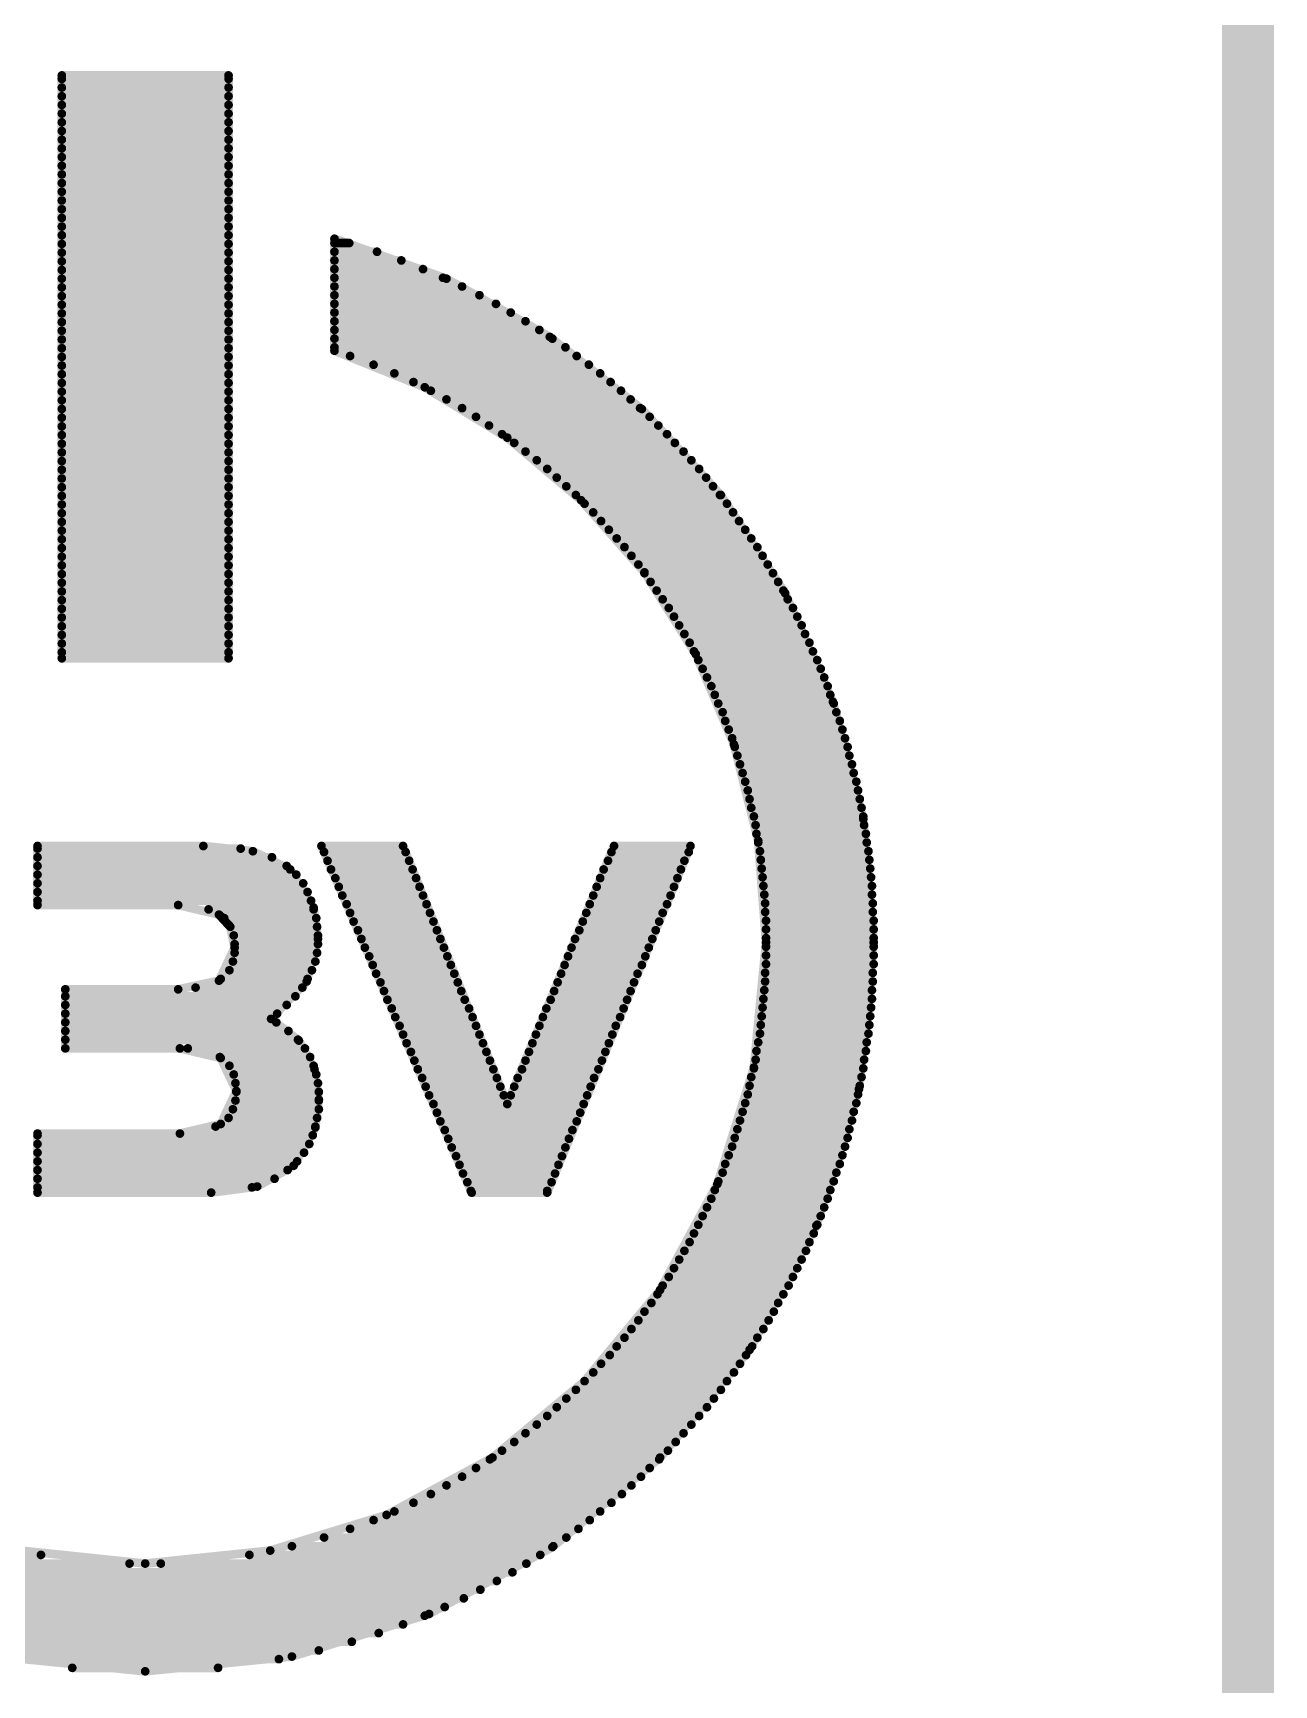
# Model space of a CAD drawing. Extents: x -0.07 to 0.95, y -0.15 to 2.1.
# Drawn here: x 0.8101 to 0.953, y 0.7574 to 0.9476 of the extents above; entities that cross this region are included whole.
import ezdxf

# ---------------------------------------------------------------- set-up
doc = ezdxf.new("R2010")
doc.units = 0
doc.layers.get('0').update_dxf_attribs({"linetype": 'CONTINUOUS'})
doc.layers.add('gko', color=6, linetype='CONTINUOUS')
doc.layers.add('gto', color=2, linetype='CONTINUOUS')

# ---------------------------------------------------------------- blocks, each defined once
blk = doc.blocks.new('D16')
at = {"const_width": 0.0005}
blk.add_lwpolyline([(-0.00025, 0, 1), (0.00025, 0, 1)], format="xyb", close=True, dxfattribs=at)

msp = doc.modelspace()

# ---------------------------------------------------------------- linework, layer by layer
at = {"layer": 'gko', "color": 6, "const_width": 0.006}
msp.add_lwpolyline([(0.95, 1.7), (0.95, -0.05)], dxfattribs=at)
at = {"layer": 'gto', "color": 2, "const_width": 0.001}
for points in [[(0.8134, 0.9427), (0.8326, 0.9427)], [(0.8134, 0.8756), (0.8134, 0.9427)], [(0.8326, 0.8756), (0.8326, 0.9427)], [(0.8134, 0.9423), (0.8326, 0.9423)], [(0.8134, 0.9413), (0.8326, 0.9413)], [(0.8134, 0.9403), (0.8326, 0.9403)], [(0.8134, 0.9393), (0.8326, 0.9393)], [(0.8134, 0.9383), (0.8326, 0.9383)], [(0.8134, 0.9373), (0.8326, 0.9373)], [(0.8134, 0.9363), (0.8326, 0.9363)], [(0.8134, 0.9353), (0.8326, 0.9353)], [(0.8134, 0.9343), (0.8326, 0.9343)], [(0.8134, 0.9333), (0.8326, 0.9333)], [(0.8134, 0.9323), (0.8326, 0.9323)], [(0.8134, 0.9313), (0.8326, 0.9313)], [(0.8134, 0.9303), (0.8326, 0.9303)], [(0.8134, 0.9293), (0.8326, 0.9293)], [(0.8134, 0.9283), (0.8326, 0.9283)], [(0.8134, 0.9273), (0.8326, 0.9273)], [(0.8134, 0.9263), (0.8326, 0.9263)], [(0.8134, 0.9253), (0.8326, 0.9253)], [(0.8134, 0.9243), (0.8326, 0.9243)], [(0.8448, 0.9239), (0.8577, 0.9193)], [(0.8448, 0.911), (0.8448, 0.9239)], [(0.8134, 0.9233), (0.8326, 0.9233)], [(0.8134, 0.9223), (0.8326, 0.9223)], [(0.8448, 0.9234), (0.8465, 0.9234)], [(0.8448, 0.9224), (0.8497, 0.9224)], [(0.8134, 0.9213), (0.8326, 0.9213)], [(0.8134, 0.9203), (0.8326, 0.9203)], [(0.8448, 0.9214), (0.8525, 0.9214)], [(0.8448, 0.9204), (0.855, 0.9204)], [(0.8134, 0.9193), (0.8326, 0.9193)], [(0.8134, 0.9183), (0.8326, 0.9183)], [(0.8448, 0.9194), (0.8573, 0.9194)], [(0.8448, 0.9184), (0.8595, 0.9184)], [(0.8577, 0.9193), (0.8696, 0.9126)], [(0.8134, 0.9173), (0.8326, 0.9173)], [(0.8134, 0.9163), (0.8326, 0.9163)], [(0.8448, 0.9174), (0.8615, 0.9174)], [(0.8448, 0.9164), (0.8634, 0.9164)], [(0.8134, 0.9153), (0.8326, 0.9153)], [(0.8134, 0.9143), (0.8326, 0.9143)], [(0.8448, 0.9154), (0.8651, 0.9154)], [(0.8448, 0.9144), (0.8668, 0.9144)], [(0.8134, 0.9133), (0.8326, 0.9133)], [(0.8134, 0.9123), (0.8326, 0.9123)], [(0.8448, 0.9134), (0.8684, 0.9134)], [(0.8448, 0.9124), (0.8699, 0.9124)], [(0.8696, 0.9126), (0.8802, 0.9043)], [(0.8134, 0.9113), (0.8326, 0.9113)], [(0.8448, 0.9114), (0.8714, 0.9114)], [(0.8448, 0.911), (0.8552, 0.9068)], [(0.8466, 0.9104), (0.8727, 0.9104)], [(0.8134, 0.9103), (0.8326, 0.9103)], [(0.8134, 0.9093), (0.8326, 0.9093)], [(0.8493, 0.9094), (0.8741, 0.9094)], [(0.8134, 0.9083), (0.8326, 0.9083)], [(0.8134, 0.9073), (0.8326, 0.9073)], [(0.8517, 0.9084), (0.8754, 0.9084)], [(0.8539, 0.9074), (0.8766, 0.9074)], [(0.8552, 0.9068), (0.8647, 0.901)], [(0.8134, 0.9063), (0.8326, 0.9063)], [(0.8134, 0.9053), (0.8326, 0.9053)], [(0.8559, 0.9064), (0.8778, 0.9064)], [(0.8577, 0.9054), (0.8789, 0.9054)], [(0.8134, 0.9043), (0.8326, 0.9043)], [(0.8134, 0.9033), (0.8326, 0.9033)], [(0.8595, 0.9044), (0.88, 0.9044)], [(0.8611, 0.9034), (0.8811, 0.9034)], [(0.8802, 0.9043), (0.8893, 0.8944)], [(0.8134, 0.9023), (0.8326, 0.9023)], [(0.8134, 0.9013), (0.8326, 0.9013)], [(0.8626, 0.9024), (0.8821, 0.9024)], [(0.8641, 0.9014), (0.8831, 0.9014)], [(0.8647, 0.901), (0.8732, 0.8938)], [(0.8134, 0.9003), (0.8326, 0.9003)], [(0.8134, 0.8993), (0.8326, 0.8993)], [(0.8655, 0.9004), (0.884, 0.9004)], [(0.8668, 0.8994), (0.885, 0.8994)], [(0.8134, 0.8983), (0.8326, 0.8983)], [(0.8134, 0.8973), (0.8326, 0.8973)], [(0.8681, 0.8984), (0.8859, 0.8984)], [(0.8693, 0.8974), (0.8868, 0.8974)], [(0.8134, 0.8963), (0.8326, 0.8963)], [(0.8134, 0.8953), (0.8326, 0.8953)], [(0.8704, 0.8964), (0.8876, 0.8964)], [(0.8715, 0.8954), (0.8884, 0.8954)], [(0.8134, 0.8943), (0.8326, 0.8943)], [(0.8134, 0.8933), (0.8326, 0.8933)], [(0.8726, 0.8944), (0.8892, 0.8944)], [(0.8732, 0.8938), (0.8805, 0.8855)], [(0.8736, 0.8934), (0.89, 0.8934)], [(0.8893, 0.8944), (0.8967, 0.8831)], [(0.8134, 0.8923), (0.8326, 0.8923)], [(0.8134, 0.8913), (0.8326, 0.8913)], [(0.8746, 0.8924), (0.8907, 0.8924)], [(0.8755, 0.8914), (0.8914, 0.8914)], [(0.8134, 0.8903), (0.8326, 0.8903)], [(0.8764, 0.8904), (0.8921, 0.8904)], [(0.8773, 0.8894), (0.8928, 0.8894)], [(0.8134, 0.8893), (0.8326, 0.8893)], [(0.8134, 0.8883), (0.8326, 0.8883)], [(0.8782, 0.8884), (0.8935, 0.8884)], [(0.8134, 0.8873), (0.8326, 0.8873)], [(0.8134, 0.8863), (0.8326, 0.8863)], [(0.879, 0.8874), (0.8941, 0.8874)], [(0.8798, 0.8864), (0.8947, 0.8864)], [(0.8134, 0.8853), (0.8326, 0.8853)], [(0.8134, 0.8843), (0.8326, 0.8843)], [(0.8805, 0.8855), (0.8864, 0.8761)], [(0.8805, 0.8854), (0.8953, 0.8854)], [(0.8812, 0.8844), (0.8959, 0.8844)], [(0.8134, 0.8833), (0.8326, 0.8833)], [(0.8134, 0.8823), (0.8326, 0.8823)], [(0.8819, 0.8834), (0.8965, 0.8834)], [(0.8826, 0.8824), (0.897, 0.8824)], [(0.8967, 0.8831), (0.9022, 0.8706)], [(0.8134, 0.8813), (0.8326, 0.8813)], [(0.8134, 0.8803), (0.8326, 0.8803)], [(0.8833, 0.8814), (0.8976, 0.8814)], [(0.8839, 0.8804), (0.8981, 0.8804)], [(0.8134, 0.8793), (0.8326, 0.8793)], [(0.8134, 0.8783), (0.8326, 0.8783)], [(0.8845, 0.8794), (0.8986, 0.8794)], [(0.8851, 0.8784), (0.899, 0.8784)], [(0.8134, 0.8773), (0.8326, 0.8773)], [(0.8134, 0.8763), (0.8326, 0.8763)], [(0.8857, 0.8774), (0.8995, 0.8774)], [(0.8862, 0.8764), (0.8999, 0.8764)], [(0.8864, 0.8761), (0.8908, 0.8657)], [(0.8134, 0.8756), (0.8326, 0.8756)], [(0.8867, 0.8754), (0.9004, 0.8754)], [(0.8872, 0.8744), (0.9008, 0.8744)], [(0.8877, 0.8734), (0.9012, 0.8734)], [(0.8882, 0.8724), (0.9016, 0.8724)], [(0.8886, 0.8714), (0.9019, 0.8714)], [(0.889, 0.8704), (0.9023, 0.8704)], [(0.9022, 0.8706), (0.9057, 0.8571)], [(0.8895, 0.8694), (0.9026, 0.8694)], [(0.8898, 0.8684), (0.903, 0.8684)], [(0.8902, 0.8674), (0.9033, 0.8674)], [(0.8906, 0.8664), (0.9036, 0.8664)], [(0.8908, 0.8657), (0.8936, 0.8546)], [(0.8909, 0.8654), (0.9039, 0.8654)], [(0.8912, 0.8644), (0.9041, 0.8644)], [(0.8915, 0.8634), (0.9044, 0.8634)], [(0.8918, 0.8624), (0.9046, 0.8624)], [(0.8921, 0.8614), (0.9049, 0.8614)], [(0.8924, 0.8604), (0.9051, 0.8604)], [(0.8926, 0.8594), (0.9053, 0.8594)], [(0.8928, 0.8584), (0.9055, 0.8584)], [(0.8931, 0.8574), (0.9057, 0.8574)], [(0.9057, 0.8571), (0.9069, 0.8429)], [(0.8933, 0.8564), (0.9058, 0.8564)], [(0.8934, 0.8554), (0.906, 0.8554)], [(0.8106, 0.854), (0.8297, 0.854)], [(0.8106, 0.8472), (0.8106, 0.854)], [(0.8106, 0.8537), (0.834, 0.8537)], [(0.8297, 0.854), (0.8354, 0.8534)], [(0.8354, 0.8534), (0.8397, 0.8513)], [(0.8433, 0.854), (0.8606, 0.8141)], [(0.8433, 0.854), (0.8527, 0.854)], [(0.8436, 0.8533), (0.853, 0.8533)], [(0.8527, 0.854), (0.8647, 0.8243)], [(0.8647, 0.8243), (0.877, 0.854)], [(0.8693, 0.8141), (0.8858, 0.854)], [(0.8767, 0.8533), (0.8856, 0.8533)], [(0.877, 0.854), (0.8858, 0.854)], [(0.8936, 0.8546), (0.8945, 0.8429)], [(0.8936, 0.8544), (0.9061, 0.8544)], [(0.8938, 0.8534), (0.9063, 0.8534)], [(0.8106, 0.8527), (0.8376, 0.8527)], [(0.8106, 0.8517), (0.8393, 0.8517)], [(0.844, 0.8523), (0.8534, 0.8523)], [(0.8763, 0.8523), (0.8851, 0.8523)], [(0.8939, 0.8524), (0.9064, 0.8524)], [(0.894, 0.8514), (0.9065, 0.8514)], [(0.8106, 0.8507), (0.8404, 0.8507)], [(0.8106, 0.8497), (0.8412, 0.8497)], [(0.8397, 0.8513), (0.8424, 0.8469)], [(0.8444, 0.8513), (0.8538, 0.8513)], [(0.8449, 0.8503), (0.8542, 0.8503)], [(0.8754, 0.8503), (0.8843, 0.8503)], [(0.8758, 0.8513), (0.8847, 0.8513)], [(0.8941, 0.8504), (0.9066, 0.8504)], [(0.8106, 0.8487), (0.8417, 0.8487)], [(0.8106, 0.8477), (0.8421, 0.8477)], [(0.8453, 0.8493), (0.8546, 0.8493)], [(0.8457, 0.8483), (0.855, 0.8483)], [(0.8746, 0.8483), (0.8835, 0.8483)], [(0.875, 0.8493), (0.8839, 0.8493)], [(0.8942, 0.8494), (0.9067, 0.8494)], [(0.8943, 0.8484), (0.9067, 0.8484)], [(0.8106, 0.8472), (0.8268, 0.8472)], [(0.8268, 0.8472), (0.8315, 0.8461)], [(0.8303, 0.8467), (0.8424, 0.8467)], [(0.8315, 0.8461), (0.8328, 0.8447)], [(0.8321, 0.8457), (0.8427, 0.8457)], [(0.8424, 0.8469), (0.8429, 0.8433)], [(0.8462, 0.8473), (0.8554, 0.8473)], [(0.8466, 0.8463), (0.8558, 0.8463)], [(0.8738, 0.8463), (0.8826, 0.8463)], [(0.8742, 0.8473), (0.8831, 0.8473)], [(0.8944, 0.8474), (0.9068, 0.8474)], [(0.8944, 0.8464), (0.9068, 0.8464)], [(0.8328, 0.8447), (0.8333, 0.8423)], [(0.8328, 0.8447), (0.8428, 0.8447)], [(0.847, 0.8453), (0.8562, 0.8453)], [(0.8475, 0.8443), (0.8566, 0.8443)], [(0.873, 0.8443), (0.8818, 0.8443)], [(0.8734, 0.8453), (0.8822, 0.8453)], [(0.8945, 0.8454), (0.9069, 0.8454)], [(0.8945, 0.8444), (0.9069, 0.8444)], [(0.8315, 0.8385), (0.8333, 0.8423)], [(0.8332, 0.8437), (0.8429, 0.8437)], [(0.8333, 0.8427), (0.8429, 0.8427)], [(0.8416, 0.8384), (0.8429, 0.8433)], [(0.8479, 0.8433), (0.857, 0.8433)], [(0.8483, 0.8423), (0.8574, 0.8423)], [(0.8721, 0.8423), (0.881, 0.8423)], [(0.8725, 0.8433), (0.8814, 0.8433)], [(0.8931, 0.8285), (0.8945, 0.8429)], [(0.8945, 0.8434), (0.9069, 0.8434)], [(0.8945, 0.8424), (0.9069, 0.8424)], [(0.9052, 0.826), (0.9069, 0.8429)], [(0.8331, 0.8407), (0.8426, 0.8407)], [(0.8333, 0.8417), (0.8428, 0.8417)], [(0.8488, 0.8413), (0.8578, 0.8413)], [(0.8492, 0.8403), (0.8582, 0.8403)], [(0.8713, 0.8403), (0.8802, 0.8403)], [(0.8717, 0.8413), (0.8806, 0.8413)], [(0.8945, 0.8414), (0.9069, 0.8414)], [(0.8945, 0.8404), (0.9069, 0.8404)], [(0.8268, 0.8375), (0.8315, 0.8385)], [(0.8317, 0.8387), (0.8417, 0.8387)], [(0.8327, 0.8397), (0.8422, 0.8397)], [(0.8375, 0.8341), (0.8416, 0.8384)], [(0.8496, 0.8393), (0.8586, 0.8393)], [(0.8501, 0.8383), (0.859, 0.8383)], [(0.8705, 0.8383), (0.8793, 0.8383)], [(0.8709, 0.8393), (0.8797, 0.8393)], [(0.8944, 0.8394), (0.9068, 0.8394)], [(0.8944, 0.8384), (0.9068, 0.8384)], [(0.8138, 0.8375), (0.8268, 0.8375)], [(0.8138, 0.8307), (0.8138, 0.8375)], [(0.8138, 0.8367), (0.8403, 0.8367)], [(0.8288, 0.8377), (0.8411, 0.8377)], [(0.8505, 0.8373), (0.8594, 0.8373)], [(0.8509, 0.8363), (0.8598, 0.8363)], [(0.8697, 0.8363), (0.8785, 0.8363)], [(0.8701, 0.8373), (0.8789, 0.8373)], [(0.8942, 0.8364), (0.9067, 0.8364)], [(0.8943, 0.8374), (0.9067, 0.8374)], [(0.8138, 0.8357), (0.8393, 0.8357)], [(0.8138, 0.8347), (0.8382, 0.8347)], [(0.8514, 0.8353), (0.8603, 0.8353)], [(0.8518, 0.8343), (0.8607, 0.8343)], [(0.8688, 0.8343), (0.8777, 0.8343)], [(0.8692, 0.8353), (0.8781, 0.8353)], [(0.894, 0.8344), (0.9065, 0.8344)], [(0.8941, 0.8354), (0.9066, 0.8354)], [(0.8138, 0.8337), (0.8381, 0.8337)], [(0.8138, 0.8327), (0.8395, 0.8327)], [(0.8375, 0.8341), (0.8407, 0.8316)], [(0.8523, 0.8333), (0.8611, 0.8333)], [(0.8684, 0.8333), (0.8772, 0.8333)], [(0.8938, 0.8324), (0.9063, 0.8324)], [(0.8939, 0.8334), (0.9064, 0.8334)], [(0.8138, 0.8317), (0.8406, 0.8317)], [(0.8138, 0.8307), (0.827, 0.8307)], [(0.827, 0.8307), (0.8317, 0.8296)], [(0.8279, 0.8307), (0.8414, 0.8307)], [(0.8407, 0.8316), (0.8425, 0.8283)], [(0.8527, 0.8323), (0.8615, 0.8323)], [(0.8531, 0.8313), (0.8619, 0.8313)], [(0.8676, 0.8313), (0.8764, 0.8313)], [(0.868, 0.8323), (0.8768, 0.8323)], [(0.8936, 0.8314), (0.9061, 0.8314)], [(0.8316, 0.8297), (0.842, 0.8297)], [(0.8317, 0.8296), (0.8335, 0.8258)], [(0.8327, 0.8287), (0.8424, 0.8287)], [(0.8536, 0.8303), (0.8623, 0.8303)], [(0.854, 0.8293), (0.8627, 0.8293)], [(0.8668, 0.8293), (0.8756, 0.8293)], [(0.8672, 0.8303), (0.876, 0.8303)], [(0.8933, 0.8294), (0.9058, 0.8294)], [(0.8934, 0.8304), (0.906, 0.8304)], [(0.8332, 0.8277), (0.8427, 0.8277)], [(0.8334, 0.8267), (0.8429, 0.8267)], [(0.8425, 0.8283), (0.843, 0.8248)], [(0.8544, 0.8283), (0.8631, 0.8283)], [(0.8549, 0.8273), (0.8635, 0.8273)], [(0.8659, 0.8273), (0.8747, 0.8273)], [(0.8664, 0.8283), (0.8752, 0.8283)], [(0.8889, 0.8151), (0.8931, 0.8285)], [(0.8928, 0.8274), (0.9055, 0.8274)], [(0.8931, 0.8284), (0.9057, 0.8284)], [(0.8317, 0.822), (0.8335, 0.8258)], [(0.8335, 0.8257), (0.843, 0.8257)], [(0.8426, 0.8216), (0.843, 0.8248)], [(0.8553, 0.8263), (0.8639, 0.8263)], [(0.8557, 0.8253), (0.8643, 0.8253)], [(0.8651, 0.8253), (0.8739, 0.8253)], [(0.8655, 0.8263), (0.8743, 0.8263)], [(0.8924, 0.8254), (0.9051, 0.8254)], [(0.8926, 0.8264), (0.9053, 0.8264)], [(0.9003, 0.8103), (0.9052, 0.826)], [(0.8331, 0.8237), (0.843, 0.8237)], [(0.8334, 0.8247), (0.843, 0.8247)], [(0.8562, 0.8243), (0.8647, 0.8243)], [(0.8566, 0.8233), (0.8731, 0.8233)], [(0.8647, 0.8243), (0.8735, 0.8243)], [(0.8918, 0.8234), (0.9046, 0.8234)], [(0.8921, 0.8244), (0.9049, 0.8244)], [(0.827, 0.8209), (0.8317, 0.822)], [(0.8311, 0.8217), (0.8426, 0.8217)], [(0.8326, 0.8227), (0.8428, 0.8227)], [(0.8401, 0.8172), (0.8426, 0.8216)], [(0.857, 0.8223), (0.8727, 0.8223)], [(0.8575, 0.8213), (0.8722, 0.8213)], [(0.8912, 0.8214), (0.9041, 0.8214)], [(0.8915, 0.8224), (0.9044, 0.8224)], [(0.8106, 0.8209), (0.827, 0.8209)], [(0.8106, 0.8141), (0.8106, 0.8209)], [(0.8106, 0.8207), (0.8423, 0.8207)], [(0.8106, 0.8197), (0.8419, 0.8197)], [(0.8579, 0.8203), (0.8718, 0.8203)], [(0.8583, 0.8193), (0.8714, 0.8193)], [(0.8906, 0.8194), (0.9036, 0.8194)], [(0.8909, 0.8204), (0.9039, 0.8204)], [(0.8106, 0.8187), (0.8413, 0.8187)], [(0.8106, 0.8177), (0.8405, 0.8177)], [(0.8359, 0.8148), (0.8401, 0.8172)], [(0.8588, 0.8183), (0.871, 0.8183)], [(0.8592, 0.8173), (0.8706, 0.8173)], [(0.8898, 0.8174), (0.903, 0.8174)], [(0.8902, 0.8184), (0.9033, 0.8184)], [(0.8106, 0.8167), (0.8394, 0.8167)], [(0.8106, 0.8157), (0.8379, 0.8157)], [(0.8596, 0.8163), (0.8702, 0.8163)], [(0.8601, 0.8153), (0.8698, 0.8153)], [(0.889, 0.8154), (0.9023, 0.8154)], [(0.8895, 0.8164), (0.9026, 0.8164)], [(0.8106, 0.8147), (0.8353, 0.8147)], [(0.8106, 0.8141), (0.8306, 0.8141)], [(0.8306, 0.8141), (0.8359, 0.8148)], [(0.8605, 0.8143), (0.8693, 0.8143)], [(0.8606, 0.8141), (0.8693, 0.8141)], [(0.8823, 0.8029), (0.8889, 0.8151)], [(0.8882, 0.8134), (0.9016, 0.8134)], [(0.8886, 0.8144), (0.9019, 0.8144)], [(0.8877, 0.8124), (0.9012, 0.8124)], [(0.8867, 0.8104), (0.9004, 0.8104)], [(0.8872, 0.8114), (0.9008, 0.8114)], [(0.8926, 0.796), (0.9003, 0.8103)], [(0.8857, 0.8084), (0.8995, 0.8084)], [(0.8862, 0.8094), (0.9, 0.8094)], [(0.8845, 0.8064), (0.8986, 0.8064)], [(0.8851, 0.8074), (0.8991, 0.8074)], [(0.8833, 0.8044), (0.8976, 0.8044)], [(0.8839, 0.8054), (0.8981, 0.8054)], [(0.8736, 0.7924), (0.8823, 0.8029)], [(0.882, 0.8024), (0.8965, 0.8024)], [(0.8826, 0.8034), (0.8971, 0.8034)], [(0.8805, 0.8004), (0.8954, 0.8004)], [(0.8813, 0.8014), (0.8959, 0.8014)], [(0.879, 0.7984), (0.8942, 0.7984)], [(0.8798, 0.7994), (0.8948, 0.7994)], [(0.8773, 0.7964), (0.8929, 0.7964)], [(0.8782, 0.7974), (0.8935, 0.7974)], [(0.8755, 0.7944), (0.8915, 0.7944)], [(0.8765, 0.7954), (0.8922, 0.7954)], [(0.8823, 0.7836), (0.8926, 0.796)], [(0.8746, 0.7934), (0.8908, 0.7934)], [(0.863, 0.7836), (0.8736, 0.7924)], [(0.8726, 0.7914), (0.8893, 0.7914)], [(0.8736, 0.7924), (0.89, 0.7924)], [(0.8704, 0.7894), (0.8877, 0.7894)], [(0.8715, 0.7904), (0.8885, 0.7904)], [(0.8681, 0.7874), (0.8859, 0.7874)], [(0.8693, 0.7884), (0.8868, 0.7884)], [(0.8655, 0.7854), (0.8841, 0.7854)], [(0.8668, 0.7864), (0.885, 0.7864)], [(0.8508, 0.777), (0.863, 0.7836)], [(0.8627, 0.7834), (0.8822, 0.7834)], [(0.8641, 0.7844), (0.8832, 0.7844)], [(0.8699, 0.7733), (0.8823, 0.7836)], [(0.8595, 0.7814), (0.8801, 0.7814)], [(0.8611, 0.7824), (0.8811, 0.7824)], [(0.8559, 0.7794), (0.8779, 0.7794)], [(0.8577, 0.7804), (0.879, 0.7804)], [(0.8517, 0.7774), (0.8754, 0.7774)], [(0.8539, 0.7784), (0.8767, 0.7784)], [(0.8374, 0.7729), (0.8508, 0.777)], [(0.8466, 0.7754), (0.8729, 0.7754)], [(0.8493, 0.7764), (0.8742, 0.7764)], [(0.8399, 0.7734), (0.87, 0.7734)], [(0.8436, 0.7744), (0.8715, 0.7744)], [(0.7775, 0.7724), (0.811, 0.7724)], [(0.8086, 0.7729), (0.823, 0.7714)], [(0.823, 0.7714), (0.8374, 0.7729)], [(0.835, 0.7724), (0.8685, 0.7724)], [(0.8557, 0.7656), (0.8699, 0.7733)], [(0.779, 0.7714), (0.8212, 0.7714)], [(0.7807, 0.7704), (0.8653, 0.7704)], [(0.8248, 0.7714), (0.8669, 0.7714)], [(0.7825, 0.7694), (0.8635, 0.7694)], [(0.7843, 0.7684), (0.8616, 0.7684)], [(0.7863, 0.7674), (0.8597, 0.7674)], [(0.7884, 0.7664), (0.8575, 0.7664)], [(0.7908, 0.7654), (0.8552, 0.7654)], [(0.7933, 0.7644), (0.8527, 0.7644)], [(0.8399, 0.7607), (0.8557, 0.7656)], [(0.7961, 0.7634), (0.8499, 0.7634)], [(0.7992, 0.7624), (0.8468, 0.7624)], [(0.8029, 0.7614), (0.843, 0.7614)], [(0.8061, 0.7607), (0.823, 0.759)], [(0.8076, 0.7604), (0.8384, 0.7604)], [(0.823, 0.759), (0.8399, 0.7607)], [(0.8146, 0.7594), (0.8314, 0.7594)]]:
    msp.add_lwpolyline(points, dxfattribs=at)

# ---------------------------------------------------------------- block references
at = {"layer": 'gto'}
for p in [(0.8134, 0.9427), (0.8134, 0.9427), (0.8326, 0.9427), (0.8326, 0.9427), (0.8134, 0.9423), (0.8134, 0.9413), (0.8326, 0.9423), (0.8326, 0.9413), (0.8134, 0.9403), (0.8134, 0.9393), (0.8326, 0.9403), (0.8326, 0.9393), (0.8134, 0.9383), (0.8134, 0.9373), (0.8326, 0.9383), (0.8326, 0.9373), (0.8134, 0.9363), (0.8134, 0.9353), (0.8326, 0.9363), (0.8326, 0.9353), (0.8134, 0.9343), (0.8134, 0.9333), (0.8326, 0.9343), (0.8326, 0.9333), (0.8134, 0.9323), (0.8134, 0.9313), (0.8326, 0.9323), (0.8326, 0.9313), (0.8134, 0.9303), (0.8326, 0.9303), (0.8134, 0.9293), (0.8134, 0.9283), (0.8326, 0.9293), (0.8326, 0.9283), (0.8134, 0.9273), (0.8134, 0.9263), (0.8326, 0.9273), (0.8326, 0.9263), (0.8134, 0.9253), (0.8134, 0.9243), (0.8326, 0.9253), (0.8326, 0.9243), (0.8448, 0.9239), (0.8448, 0.9239), (0.8134, 0.9233), (0.8134, 0.9223), (0.8326, 0.9233), (0.8326, 0.9223), (0.8448, 0.9234), (0.8448, 0.9224), (0.8465, 0.9234), (0.8497, 0.9224), (0.8134, 0.9213), (0.8134, 0.9203), (0.8326, 0.9213), (0.8326, 0.9203), (0.8448, 0.9214), (0.8448, 0.9204), (0.8525, 0.9214), (0.855, 0.9204), (0.8134, 0.9193), (0.8134, 0.9183), (0.8326, 0.9193), (0.8326, 0.9183), (0.8448, 0.9194), (0.8448, 0.9184), (0.8573, 0.9194), (0.8577, 0.9193), (0.8595, 0.9184), (0.8134, 0.9173), (0.8134, 0.9163), (0.8326, 0.9173), (0.8326, 0.9163), (0.8448, 0.9174), (0.8448, 0.9164), (0.8615, 0.9174), (0.8634, 0.9164), (0.8134, 0.9153), (0.8134, 0.9143), (0.8326, 0.9153), (0.8326, 0.9143), (0.8448, 0.9154), (0.8448, 0.9144), (0.8651, 0.9154), (0.8668, 0.9144), (0.8134, 0.9133), (0.8134, 0.9123), (0.8326, 0.9133), (0.8326, 0.9123), (0.8448, 0.9134), (0.8448, 0.9124), (0.8684, 0.9134), (0.8696, 0.9126), (0.8696, 0.9126), (0.8699, 0.9124), (0.8134, 0.9113), (0.8326, 0.9113), (0.8448, 0.9114), (0.8448, 0.911), (0.8448, 0.911), (0.8466, 0.9104), (0.8714, 0.9114), (0.8727, 0.9104), (0.8134, 0.9103), (0.8134, 0.9093), (0.8326, 0.9103), (0.8326, 0.9093), (0.8493, 0.9094), (0.8741, 0.9094), (0.8134, 0.9083), (0.8134, 0.9073), (0.8326, 0.9083), (0.8326, 0.9073), (0.8517, 0.9084), (0.8539, 0.9074), (0.8552, 0.9068), (0.8552, 0.9068), (0.8754, 0.9084), (0.8766, 0.9074), (0.8134, 0.9063), (0.8134, 0.9053), (0.8326, 0.9063), (0.8326, 0.9053), (0.8559, 0.9064), (0.8577, 0.9054), (0.8778, 0.9064), (0.8789, 0.9054), (0.8134, 0.9043), (0.8134, 0.9033), (0.8326, 0.9043), (0.8326, 0.9033), (0.8595, 0.9044), (0.8611, 0.9034), (0.88, 0.9044), (0.8802, 0.9043), (0.8811, 0.9034), (0.8134, 0.9023), (0.8134, 0.9013), (0.8326, 0.9023), (0.8326, 0.9013), (0.8626, 0.9024), (0.8641, 0.9014), (0.8647, 0.901), (0.8647, 0.901), (0.8821, 0.9024), (0.8831, 0.9014), (0.8134, 0.9003), (0.8134, 0.8993), (0.8326, 0.9003), (0.8326, 0.8993), (0.8655, 0.9004), (0.8668, 0.8994), (0.884, 0.9004), (0.885, 0.8994), (0.8134, 0.8983), (0.8134, 0.8973), (0.8326, 0.8983), (0.8326, 0.8973), (0.8681, 0.8984), (0.8693, 0.8974), (0.8859, 0.8984), (0.8868, 0.8974), (0.8134, 0.8963), (0.8134, 0.8953), (0.8326, 0.8963), (0.8326, 0.8953), (0.8704, 0.8964), (0.8715, 0.8954), (0.8876, 0.8964), (0.8884, 0.8954), (0.8134, 0.8943), (0.8134, 0.8933), (0.8326, 0.8943), (0.8326, 0.8933), (0.8726, 0.8944), (0.8732, 0.8938), (0.8732, 0.8938), (0.8736, 0.8934), (0.8892, 0.8944), (0.8893, 0.8944), (0.89, 0.8934), (0.8134, 0.8923), (0.8134, 0.8913), (0.8326, 0.8923), (0.8326, 0.8913), (0.8746, 0.8924), (0.8755, 0.8914), (0.8907, 0.8924), (0.8914, 0.8914), (0.8134, 0.8903), (0.8326, 0.8903), (0.8764, 0.8904), (0.8773, 0.8894), (0.8921, 0.8904), (0.8928, 0.8894), (0.8134, 0.8893), (0.8134, 0.8883), (0.8326, 0.8893), (0.8326, 0.8883), (0.8782, 0.8884), (0.8935, 0.8884), (0.8134, 0.8873), (0.8134, 0.8863), (0.8326, 0.8873), (0.8326, 0.8863), (0.879, 0.8874), (0.8798, 0.8864), (0.8941, 0.8874), (0.8947, 0.8864), (0.8134, 0.8853), (0.8134, 0.8843), (0.8326, 0.8853), (0.8326, 0.8843), (0.8805, 0.8855), (0.8805, 0.8855), (0.8805, 0.8854), (0.8812, 0.8844), (0.8953, 0.8854), (0.8959, 0.8844), (0.8134, 0.8833), (0.8134, 0.8823), (0.8326, 0.8833), (0.8326, 0.8823), (0.8819, 0.8834), (0.8826, 0.8824), (0.8965, 0.8834), (0.8967, 0.8831), (0.897, 0.8824), (0.8134, 0.8813), (0.8134, 0.8803), (0.8326, 0.8813), (0.8326, 0.8803), (0.8833, 0.8814), (0.8839, 0.8804), (0.8976, 0.8814), (0.8981, 0.8804), (0.8134, 0.8793), (0.8134, 0.8783), (0.8326, 0.8793), (0.8326, 0.8783), (0.8845, 0.8794), (0.8851, 0.8784), (0.8986, 0.8794), (0.899, 0.8784), (0.8134, 0.8773), (0.8134, 0.8763), (0.8326, 0.8773), (0.8326, 0.8763), (0.8857, 0.8774), (0.8862, 0.8764), (0.8864, 0.8761), (0.8864, 0.8761), (0.8995, 0.8774), (0.8999, 0.8764), (0.8134, 0.8756), (0.8134, 0.8756), (0.8326, 0.8756), (0.8326, 0.8756), (0.8867, 0.8754), (0.8872, 0.8744), (0.9004, 0.8754), (0.9008, 0.8744), (0.8877, 0.8734), (0.8882, 0.8724), (0.9012, 0.8734), (0.9016, 0.8724), (0.8886, 0.8714), (0.889, 0.8704), (0.9019, 0.8714), (0.9022, 0.8706), (0.9022, 0.8706), (0.9023, 0.8704), (0.8895, 0.8694), (0.9026, 0.8694), (0.8898, 0.8684), (0.8902, 0.8674), (0.903, 0.8684), (0.9033, 0.8674), (0.8906, 0.8664), (0.8908, 0.8657), (0.8908, 0.8657), (0.8909, 0.8654), (0.9036, 0.8664), (0.9039, 0.8654), (0.8912, 0.8644), (0.8915, 0.8634), (0.9041, 0.8644), (0.9044, 0.8634), (0.8918, 0.8624), (0.8921, 0.8614), (0.9046, 0.8624), (0.9049, 0.8614), (0.8924, 0.8604), (0.8926, 0.8594), (0.9051, 0.8604), (0.9053, 0.8594), (0.8928, 0.8584), (0.8931, 0.8574), (0.9055, 0.8584), (0.9057, 0.8574), (0.9057, 0.8571), (0.9057, 0.8571), (0.8933, 0.8564), (0.8934, 0.8554), (0.9058, 0.8564), (0.906, 0.8554), (0.8106, 0.854), (0.8106, 0.854), (0.8106, 0.8537), (0.8297, 0.854), (0.8297, 0.854), (0.834, 0.8537), (0.8354, 0.8534), (0.8354, 0.8534), (0.8433, 0.854), (0.8433, 0.854), (0.8436, 0.8533), (0.8527, 0.854), (0.8527, 0.854), (0.853, 0.8533), (0.8767, 0.8533), (0.877, 0.854), (0.877, 0.854), (0.8856, 0.8533), (0.8858, 0.854), (0.8858, 0.854), (0.8936, 0.8546), (0.8936, 0.8546), (0.8936, 0.8544), (0.8938, 0.8534), (0.9061, 0.8544), (0.9063, 0.8534), (0.8106, 0.8527), (0.8106, 0.8517), (0.8376, 0.8527), (0.8393, 0.8517), (0.844, 0.8523), (0.8534, 0.8523), (0.8763, 0.8523), (0.8851, 0.8523), (0.8939, 0.8524), (0.894, 0.8514), (0.9064, 0.8524), (0.9065, 0.8514), (0.8106, 0.8507), (0.8106, 0.8497), (0.8397, 0.8513), (0.8397, 0.8513), (0.8404, 0.8507), (0.8412, 0.8497), (0.8444, 0.8513), (0.8449, 0.8503), (0.8538, 0.8513), (0.8542, 0.8503), (0.8754, 0.8503), (0.8758, 0.8513), (0.8843, 0.8503), (0.8847, 0.8513), (0.8941, 0.8504), (0.9066, 0.8504), (0.8106, 0.8487), (0.8106, 0.8477), (0.8417, 0.8487), (0.8421, 0.8477), (0.8453, 0.8493), (0.8457, 0.8483), (0.8546, 0.8493), (0.855, 0.8483), (0.8746, 0.8483), (0.875, 0.8493), (0.8835, 0.8483), (0.8839, 0.8493), (0.8942, 0.8494), (0.8943, 0.8484), (0.9067, 0.8494), (0.9067, 0.8484), (0.8106, 0.8472), (0.8106, 0.8472), (0.8268, 0.8472), (0.8268, 0.8472), (0.8303, 0.8467), (0.8315, 0.8461), (0.8321, 0.8457), (0.8424, 0.8469), (0.8424, 0.8469), (0.8424, 0.8467), (0.8427, 0.8457), (0.8462, 0.8473), (0.8466, 0.8463), (0.8554, 0.8473), (0.8558, 0.8463), (0.8738, 0.8463), (0.8742, 0.8473), (0.8826, 0.8463), (0.8831, 0.8473), (0.8944, 0.8474), (0.8944, 0.8464), (0.9068, 0.8474), (0.9068, 0.8464), (0.8328, 0.8447), (0.8328, 0.8447), (0.8428, 0.8447), (0.847, 0.8453), (0.8475, 0.8443), (0.8562, 0.8453), (0.8566, 0.8443), (0.873, 0.8443), (0.8734, 0.8453), (0.8818, 0.8443), (0.8822, 0.8453), (0.8945, 0.8454), (0.8945, 0.8444), (0.9069, 0.8454), (0.9069, 0.8444), (0.8332, 0.8437), (0.8333, 0.8427), (0.8333, 0.8423), (0.8333, 0.8423), (0.8429, 0.8437), (0.8429, 0.8433), (0.8429, 0.8433), (0.8429, 0.8427), (0.8479, 0.8433), (0.8483, 0.8423), (0.857, 0.8433), (0.8574, 0.8423), (0.8721, 0.8423), (0.8725, 0.8433), (0.881, 0.8423), (0.8814, 0.8433), (0.8945, 0.8434), (0.8945, 0.8429), (0.8945, 0.8429), (0.8945, 0.8424), (0.9069, 0.8434), (0.9069, 0.8429), (0.9069, 0.8429), (0.9069, 0.8424), (0.8331, 0.8407), (0.8333, 0.8417), (0.8426, 0.8407), (0.8428, 0.8417), (0.8488, 0.8413), (0.8492, 0.8403), (0.8578, 0.8413), (0.8582, 0.8403), (0.8713, 0.8403), (0.8717, 0.8413), (0.8802, 0.8403), (0.8806, 0.8413), (0.8945, 0.8414), (0.8945, 0.8404), (0.9069, 0.8414), (0.9069, 0.8404), (0.8315, 0.8385), (0.8315, 0.8385), (0.8317, 0.8387), (0.8327, 0.8397), (0.8416, 0.8384), (0.8416, 0.8384), (0.8417, 0.8387), (0.8422, 0.8397), (0.8496, 0.8393), (0.8501, 0.8383), (0.8586, 0.8393), (0.859, 0.8383), (0.8705, 0.8383), (0.8709, 0.8393), (0.8793, 0.8383), (0.8797, 0.8393), (0.8944, 0.8394), (0.8944, 0.8384), (0.9068, 0.8394), (0.9068, 0.8384), (0.8138, 0.8375), (0.8138, 0.8375), (0.8138, 0.8367), (0.8268, 0.8375), (0.8268, 0.8375), (0.8288, 0.8377), (0.8403, 0.8367), (0.8411, 0.8377), (0.8505, 0.8373), (0.8509, 0.8363), (0.8594, 0.8373), (0.8598, 0.8363), (0.8697, 0.8363), (0.8701, 0.8373), (0.8785, 0.8363), (0.8789, 0.8373), (0.8942, 0.8364), (0.8943, 0.8374), (0.9067, 0.8374), (0.9067, 0.8364), (0.8138, 0.8357), (0.8138, 0.8347), (0.8382, 0.8347), (0.8393, 0.8357), (0.8514, 0.8353), (0.8518, 0.8343), (0.8603, 0.8353), (0.8607, 0.8343), (0.8688, 0.8343), (0.8692, 0.8353), (0.8777, 0.8343), (0.8781, 0.8353), (0.894, 0.8344), (0.8941, 0.8354), (0.9065, 0.8344), (0.9066, 0.8354), (0.8138, 0.8337), (0.8138, 0.8327), (0.8375, 0.8341), (0.8375, 0.8341), (0.8381, 0.8337), (0.8395, 0.8327), (0.8523, 0.8333), (0.8611, 0.8333), (0.8684, 0.8333), (0.8772, 0.8333), (0.8938, 0.8324), (0.8939, 0.8334), (0.9063, 0.8324), (0.9064, 0.8334), (0.8138, 0.8317), (0.8138, 0.8307), (0.8138, 0.8307), (0.827, 0.8307), (0.827, 0.8307), (0.8279, 0.8307), (0.8406, 0.8317), (0.8407, 0.8316), (0.8407, 0.8316), (0.8414, 0.8307), (0.8527, 0.8323), (0.8531, 0.8313), (0.8615, 0.8323), (0.8619, 0.8313), (0.8676, 0.8313), (0.868, 0.8323), (0.8764, 0.8313), (0.8768, 0.8323), (0.8936, 0.8314), (0.9061, 0.8314), (0.8316, 0.8297), (0.8317, 0.8296), (0.8327, 0.8287), (0.842, 0.8297), (0.8424, 0.8287), (0.8536, 0.8303), (0.854, 0.8293), (0.8623, 0.8303), (0.8627, 0.8293), (0.8668, 0.8293), (0.8672, 0.8303), (0.8756, 0.8293), (0.876, 0.8303), (0.8933, 0.8294), (0.8934, 0.8304), (0.9058, 0.8294), (0.906, 0.8304), (0.8332, 0.8277), (0.8334, 0.8267), (0.8425, 0.8283), (0.8425, 0.8283), (0.8427, 0.8277), (0.8429, 0.8267), (0.8544, 0.8283), (0.8549, 0.8273), (0.8631, 0.8283), (0.8635, 0.8273), (0.8659, 0.8273), (0.8664, 0.8283), (0.8747, 0.8273), (0.8752, 0.8283), (0.8928, 0.8274), (0.8931, 0.8285), (0.8931, 0.8285), (0.8931, 0.8284), (0.9055, 0.8274), (0.9057, 0.8284), (0.8335, 0.8258), (0.8335, 0.8258), (0.8335, 0.8257), (0.843, 0.8257), (0.843, 0.8248), (0.843, 0.8248), (0.8553, 0.8263), (0.8557, 0.8253), (0.8639, 0.8263), (0.8643, 0.8253), (0.8651, 0.8253), (0.8655, 0.8263), (0.8739, 0.8253), (0.8743, 0.8263), (0.8924, 0.8254), (0.8926, 0.8264), (0.9051, 0.8254), (0.9052, 0.826), (0.9052, 0.826), (0.9053, 0.8264), (0.8331, 0.8237), (0.8334, 0.8247), (0.843, 0.8247), (0.843, 0.8237), (0.8562, 0.8243), (0.8566, 0.8233), (0.8647, 0.8243), (0.8647, 0.8243), (0.8647, 0.8243), (0.8647, 0.8243), (0.8731, 0.8233), (0.8735, 0.8243), (0.8918, 0.8234), (0.8921, 0.8244), (0.9046, 0.8234), (0.9049, 0.8244), (0.8311, 0.8217), (0.8317, 0.822), (0.8317, 0.822), (0.8326, 0.8227), (0.8426, 0.8217), (0.8426, 0.8216), (0.8428, 0.8227), (0.857, 0.8223), (0.8575, 0.8213), (0.8722, 0.8213), (0.8727, 0.8223), (0.8912, 0.8214), (0.8915, 0.8224), (0.9041, 0.8214), (0.9044, 0.8224), (0.8106, 0.8209), (0.8106, 0.8209), (0.8106, 0.8207), (0.8106, 0.8197), (0.827, 0.8209), (0.827, 0.8209), (0.8419, 0.8197), (0.8423, 0.8207), (0.8579, 0.8203), (0.8583, 0.8193), (0.8714, 0.8193), (0.8718, 0.8203), (0.8906, 0.8194), (0.8909, 0.8204), (0.9036, 0.8194), (0.9039, 0.8204), (0.8106, 0.8187), (0.8106, 0.8177), (0.8401, 0.8172), (0.8405, 0.8177), (0.8413, 0.8187), (0.8588, 0.8183), (0.8592, 0.8173), (0.8706, 0.8173), (0.871, 0.8183), (0.8898, 0.8174), (0.8902, 0.8184), (0.903, 0.8174), (0.9033, 0.8184), (0.8106, 0.8167), (0.8106, 0.8157), (0.8379, 0.8157), (0.8394, 0.8167), (0.8596, 0.8163), (0.8601, 0.8153), (0.8698, 0.8153), (0.8702, 0.8163), (0.889, 0.8154), (0.8895, 0.8164), (0.9023, 0.8154), (0.9026, 0.8164), (0.8106, 0.8147), (0.8106, 0.8141), (0.8106, 0.8141), (0.8306, 0.8141), (0.8306, 0.8141), (0.8353, 0.8147), (0.8359, 0.8148), (0.8605, 0.8143), (0.8606, 0.8141), (0.8606, 0.8141), (0.8693, 0.8143), (0.8693, 0.8141), (0.8693, 0.8141), (0.8882, 0.8134), (0.8886, 0.8144), (0.8889, 0.8151), (0.9016, 0.8134), (0.9019, 0.8144), (0.8877, 0.8124), (0.9012, 0.8124), (0.8867, 0.8104), (0.8872, 0.8114), (0.9003, 0.8103), (0.9003, 0.8103), (0.9004, 0.8104), (0.9008, 0.8114), (0.8857, 0.8084), (0.8862, 0.8094), (0.8995, 0.8084), (0.9, 0.8094), (0.8845, 0.8064), (0.8851, 0.8074), (0.8986, 0.8064), (0.8991, 0.8074), (0.8833, 0.8044), (0.8839, 0.8054), (0.8976, 0.8044), (0.8981, 0.8054), (0.882, 0.8024), (0.8823, 0.8029), (0.8826, 0.8034), (0.8965, 0.8024), (0.8971, 0.8034), (0.8805, 0.8004), (0.8813, 0.8014), (0.8954, 0.8004), (0.8959, 0.8014), (0.879, 0.7984), (0.8798, 0.7994), (0.8942, 0.7984), (0.8948, 0.7994), (0.8773, 0.7964), (0.8782, 0.7974), (0.8929, 0.7964), (0.8935, 0.7974), (0.8755, 0.7944), (0.8765, 0.7954), (0.8915, 0.7944), (0.8922, 0.7954), (0.8926, 0.796), (0.8926, 0.796), (0.8746, 0.7934), (0.8908, 0.7934), (0.8726, 0.7914), (0.8736, 0.7924), (0.8736, 0.7924), (0.8893, 0.7914), (0.89, 0.7924), (0.8704, 0.7894), (0.8715, 0.7904), (0.8877, 0.7894), (0.8885, 0.7904), (0.8681, 0.7874), (0.8693, 0.7884), (0.8859, 0.7874), (0.8868, 0.7884), (0.8655, 0.7854), (0.8668, 0.7864), (0.8841, 0.7854), (0.885, 0.7864), (0.8627, 0.7834), (0.863, 0.7836), (0.8641, 0.7844), (0.8822, 0.7834), (0.8823, 0.7836), (0.8823, 0.7836), (0.8832, 0.7844), (0.8595, 0.7814), (0.8611, 0.7824), (0.8801, 0.7814), (0.8811, 0.7824), (0.8559, 0.7794), (0.8577, 0.7804), (0.8779, 0.7794), (0.879, 0.7804), (0.8517, 0.7774), (0.8539, 0.7784), (0.8754, 0.7774), (0.8767, 0.7784), (0.8466, 0.7754), (0.8493, 0.7764), (0.8508, 0.777), (0.8729, 0.7754), (0.8742, 0.7764), (0.8399, 0.7734), (0.8436, 0.7744), (0.87, 0.7734), (0.8715, 0.7744), (0.811, 0.7724), (0.835, 0.7724), (0.8374, 0.7729), (0.8374, 0.7729), (0.8685, 0.7724), (0.8699, 0.7733), (0.8699, 0.7733), (0.8212, 0.7714), (0.823, 0.7714), (0.8248, 0.7714), (0.8653, 0.7704), (0.8669, 0.7714), (0.8616, 0.7684), (0.8635, 0.7694), (0.8575, 0.7664), (0.8597, 0.7674), (0.8527, 0.7644), (0.8552, 0.7654), (0.8557, 0.7656), (0.8557, 0.7656), (0.8468, 0.7624), (0.8499, 0.7634), (0.8384, 0.7604), (0.8399, 0.7607), (0.8399, 0.7607), (0.843, 0.7614), (0.8146, 0.7594), (0.823, 0.759), (0.823, 0.759), (0.8314, 0.7594)]:
    msp.add_blockref('D16', p, dxfattribs=at)

doc.saveas('drawing.dxf')
